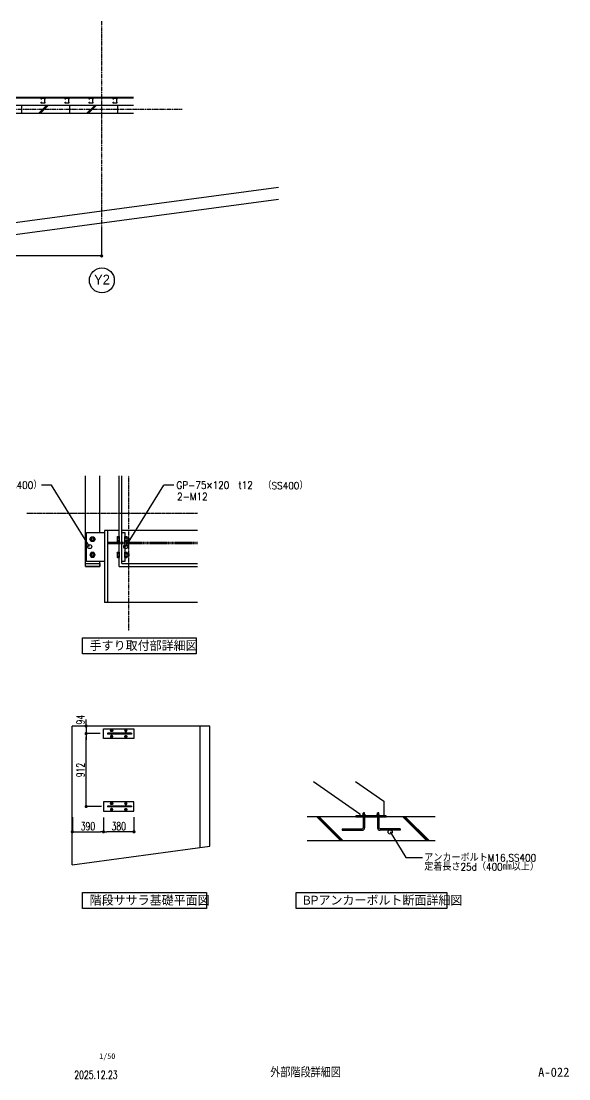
# Model space of a CAD drawing. Header units: millimetres. Extents: x 2110 to 66453, y 435 to 14260.
# Drawn here: x 13458 to 20299, y 435 to 13655 of the extents above; entities that cross this region are included whole.
import ezdxf
from ezdxf.enums import TextEntityAlignment as Align

# ---------------------------------------------------------------- set-up
doc = ezdxf.new("R2010")
doc.units = ezdxf.units.MM
doc.header["$LTSCALE"] = 0.2
doc.header["$PDMODE"] = 1
doc.linetypes.add('CENTER', pattern=[50.8, 31.75, -6.35, 6.35, -6.35])
doc.linetypes.add('HIDDEN', pattern=[0.375, 0.25, -0.125])
doc.layers.get('Defpoints').update_dxf_attribs({"color": 40})
for name, color, linetype in [('1_文字', 3, 'Continuous'), ('20_鋼材', 2, 'Continuous'), ('20_鋼材_手すり', 2, 'Continuous'), ('_0-2_0-B', 7, 'Continuous'), ('_0-5_1-4', 7, 'Continuous'), ('_0-6_0-4', 7, 'Continuous'), ('_1-4_0-2', 7, 'Continuous'), ('A_LGS', 8, 'Continuous'), ('A_タイトル枠', 7, 'Continuous'), ('A_中空セメント版', 2, 'Continuous'), ('A_寸法', 9, 'Continuous'), ('A_敷地境界線', 1, 'CENTER'), ('A_躯体', 7, 'Continuous'), ('枠内記述', 3, 'Continuous')]:
    doc.layers.add(name, color=color, linetype=linetype)
doc.layers.add('A_通芯', color=8, linetype='Continuous', plot=False)
doc.styles.add('Dim', font='simplex.shx', dxfattribs={"width": 0.7, "bigfont": 'extfont2.shx'})
doc.styles.add('HGP_____E', font='HGRGE.TTC', dxfattribs={"bigfont": 'HGPｺﾞｼｯｸE'})
doc.styles.get("Standard").update_dxf_attribs({"font": 'simplex.shx', "width": 0.8, "height": 700, "bigfont": 'extfont2.shx'})
doc.styles.add('Standard-A', font='romans.shx', dxfattribs={"bigfont": 'extfont2.shx'})
doc.styles.add('ゴシック', font='MS Gothic.ttf', dxfattribs={"height": 4})
doc.dimstyles.new('1-200', dxfattribs={"dimscale": 200, "dimtxt": 3, "dimasz": 1, "dimexe": 1, "dimexo": 1, "dimgap": 1, "dimtad": 1, "dimdec": 0, "dimtxsty": 'Dim', "dimblk": 'DOT', "dimcen": 2.5, "dimadec": 0, "dimazin": 0, "dimtfac": 1, "dimtdec": 0, "dimtix": 1, "dimtmove": 2, "dimatfit": 3, "dimldrblk": '引出線', "dimfxl": 1, "dimlwd": -1, "dimlwe": -1, "dimarcsym": 0})

# ---------------------------------------------------------------- blocks, each defined once
blk = doc.blocks.new('_Dot')
at = {"color": 0, "linetype": 'ByBlock', "lineweight": -2}
blk.add_line((-0.5, 0), (-1, 0), dxfattribs=at)
at = {"color": 0, "linetype": 'ByBlock', "const_width": 0.5}
blk.add_lwpolyline([(-0.25, 0, 1), (0.25, 0, 1)], format="xyb", close=True, dxfattribs=at)
blk = doc.blocks.new('*D20')
at = {"layer": 'A_寸法', "color": 0, "transparency": 16777216}
for p, q in [((3963, 11065), (3963, 10720)), ((14463, 11065), (14463, 10720)), ((14423, 10720), (4003, 10720))]:
    blk.add_line(p, q, dxfattribs=at)
at = {"layer": 'Defpoints', "color": 0, "transparency": 16777216}
for p in [(3963, 11065), (14463, 11065), (3963, 10720)]:
    blk.add_point(p, dxfattribs=at)
at = {"layer": 'A_寸法', "color": 0, "transparency": 16777216, "xscale": 40, "yscale": 40, "zscale": 40, "rotation": 180}
blk.add_blockref('_Dot', (3963, 10720), dxfattribs=at)
at = {"layer": 'A_寸法', "color": 0, "transparency": 16777216, "xscale": 40, "yscale": 40, "zscale": 40}
blk.add_blockref('_Dot', (14463, 10720), dxfattribs=at)
at = {"layer": 'A_寸法', "color": 0, "transparency": 16777216, "insert": (9213, 10790), "char_height": 100, "attachment_point": 5, "style": 'Dim'}
blk.add_mtext('10500', dxfattribs=at)
blk = doc.blocks.new('引出線')
at = {"color": 0, "linetype": 'ByBlock'}
for points in [[(0, 0), (-1.96, -0.4)], [(-1, 0), (0, 0)]]:
    blk.add_lwpolyline(points, dxfattribs=at)
blk = doc.blocks.new('*D54')
at = {"layer": 'A_寸法', "color": 0, "transparency": 16777216}
for p, q in [((14269, 4885), (14269, 4925)), ((14460, 4845), (14269, 4845)), ((14269, 4845), (14269, 4751)), ((14446, 4751), (14269, 4751)), ((14269, 4711), (14269, 4671))]:
    blk.add_line(p, q, dxfattribs=at)
at = {"layer": 'Defpoints', "color": 0, "transparency": 16777216}
for p in [(14460, 4845), (14269, 4751), (14446, 4751)]:
    blk.add_point(p, dxfattribs=at)
at = {"layer": 'A_寸法', "color": 0, "transparency": 16777216, "xscale": 40, "yscale": 40, "zscale": 40}
for p, rotation in [((14269, 4845), 270), ((14269, 4751), 90)]:
    blk.add_blockref('_Dot', p, dxfattribs=dict(at, rotation=rotation))
at = {"layer": 'A_寸法', "color": 0, "transparency": 16777216, "insert": (14199, 4924), "char_height": 100, "attachment_point": 5, "rotation": 90, "style": 'Dim'}
blk.add_mtext('94', dxfattribs=at)
blk = doc.blocks.new('*D55')
at = {"layer": 'A_寸法', "color": 0, "transparency": 16777216}
for p, q in [((14446, 4751), (14269, 4751)), ((14269, 3879), (14269, 4711)), ((14460, 3839), (14269, 3839))]:
    blk.add_line(p, q, dxfattribs=at)
at = {"layer": 'Defpoints', "color": 0, "transparency": 16777216}
for p in [(14269, 4751), (14446, 4751), (14460, 3839)]:
    blk.add_point(p, dxfattribs=at)
at = {"layer": 'A_寸法', "color": 0, "transparency": 16777216, "xscale": 40, "yscale": 40, "zscale": 40}
for p, rotation in [((14269, 4751), 90), ((14269, 3839), 270)]:
    blk.add_blockref('_Dot', p, dxfattribs=dict(at, rotation=rotation))
at = {"layer": 'A_寸法', "color": 0, "transparency": 16777216, "insert": (14199, 4295), "char_height": 100, "attachment_point": 5, "rotation": 90, "style": 'Dim'}
blk.add_mtext('912', dxfattribs=at)
blk = doc.blocks.new('*D56')
at = {"layer": 'A_寸法', "color": 0, "transparency": 16777216}
for p, q in [((14867, 3707), (14867, 3523)), ((14487, 3700), (14487, 3523)), ((14827, 3523), (14527, 3523))]:
    blk.add_line(p, q, dxfattribs=at)
at = {"layer": 'Defpoints', "color": 0, "transparency": 16777216}
for p in [(14867, 3707), (14487, 3700), (14487, 3523)]:
    blk.add_point(p, dxfattribs=at)
at = {"layer": 'A_寸法', "color": 0, "transparency": 16777216, "xscale": 40, "yscale": 40, "zscale": 40, "rotation": 180}
blk.add_blockref('_Dot', (14487, 3523), dxfattribs=at)
at = {"layer": 'A_寸法', "color": 0, "transparency": 16777216, "xscale": 40, "yscale": 40, "zscale": 40}
blk.add_blockref('_Dot', (14867, 3523), dxfattribs=at)
at = {"layer": 'A_寸法', "color": 0, "transparency": 16777216, "insert": (14677, 3593), "char_height": 100, "attachment_point": 5, "style": 'Dim'}
blk.add_mtext('380', dxfattribs=at)
blk = doc.blocks.new('*D57')
at = {"layer": 'A_寸法', "color": 0, "transparency": 16777216}
for p, q in [((14097, 3707), (14097, 3523)), ((14487, 3700), (14487, 3523)), ((14137, 3523), (14447, 3523))]:
    blk.add_line(p, q, dxfattribs=at)
at = {"layer": 'Defpoints', "color": 0, "transparency": 16777216}
for p in [(14097, 3707), (14487, 3700), (14487, 3523)]:
    blk.add_point(p, dxfattribs=at)
at = {"layer": 'A_寸法', "color": 0, "transparency": 16777216, "xscale": 40, "yscale": 40, "zscale": 40, "rotation": 180}
blk.add_blockref('_Dot', (14097, 3523), dxfattribs=at)
at = {"layer": 'A_寸法', "color": 0, "transparency": 16777216, "xscale": 40, "yscale": 40, "zscale": 40}
blk.add_blockref('_Dot', (14487, 3523), dxfattribs=at)
at = {"layer": 'A_寸法', "color": 0, "transparency": 16777216, "insert": (14292, 3593), "char_height": 100, "attachment_point": 5, "style": 'Dim'}
blk.add_mtext('390', dxfattribs=at)

msp = doc.modelspace()

# ---------------------------------------------------------------- linework, layer by layer
at = {"layer": '1_文字'}
for p, q in [((13835.2, 7855.9), (13712.2, 7855.9)), ((14313.2, 7087.6), (13835.2, 7855.9)), ((14763.9, 7087.6), (15241.9, 7855.9)), ((15364.9, 7855.9), (15241.9, 7855.9)), ((18066.9, 3520.7), (18264.7, 3202.8)), ((18264.7, 3202.8), (18471.4, 3202.8))]:
    msp.add_line(p, q, dxfattribs=at)
at = {"layer": '1_文字', "linetype": 'Continuous'}
for p, q in [((14225.1, 5947.3), (15645.7, 5947.3)), ((14225.1, 5747.1), (14225.1, 5947.3)), ((14225.1, 5947.3), (15645.7, 5947.3)), ((14225.1, 5747.1), (14225.1, 5947.3)), ((15645.7, 5947.3), (15645.7, 5747.1)), ((15645.7, 5947.3), (15645.7, 5747.1)), ((15645.7, 5747.1), (14225.1, 5747.1)), ((15645.7, 5747.1), (14225.1, 5747.1)), ((14225.1, 2764.6), (15773.1, 2764.6)), ((14225.1, 2564.5), (14225.1, 2764.6)), ((14225.1, 2764.6), (15773.1, 2764.6)), ((14225.1, 2564.5), (14225.1, 2764.6)), ((15773.1, 2764.6), (15773.1, 2564.5)), ((15773.1, 2764.6), (15773.1, 2564.5)), ((16891.4, 2764.6), (18773.9, 2764.6)), ((16891.4, 2564.5), (16891.4, 2764.6)), ((16891.4, 2764.6), (18773.9, 2764.6)), ((16891.4, 2564.5), (16891.4, 2764.6)), ((18773.9, 2764.6), (18773.9, 2564.5)), ((18773.9, 2764.6), (18773.9, 2564.5)), ((15773.1, 2564.5), (14225.1, 2564.5)), ((15773.1, 2564.5), (14225.1, 2564.5)), ((18773.9, 2564.5), (16891.4, 2564.5)), ((18773.9, 2564.5), (16891.4, 2564.5))]:
    msp.add_line(p, q, dxfattribs=at)
at = {"layer": '1_文字'}
for centre in [(14313.2, 7087.6), (14763.9, 7087.6), (18066.9, 3520.7)]:
    msp.add_circle(centre, 25.5, dxfattribs=at)
at = {"layer": '20_鋼材'}
for p, q in [((14317.5, 7180.9), (14333.9, 7209.4)), ((14333.9, 7152.4), (14317.5, 7180.9)), ((14333.9, 7209.4), (14366.8, 7209.4)), ((14366.8, 7152.4), (14333.9, 7152.4)), ((14366.8, 7209.4), (14383.3, 7180.9)), ((14383.3, 7180.9), (14366.8, 7152.4)), ((14656.4, 7207.9), (14659.8, 7213.8)), ((14656.4, 7207.9), (14656.4, 7153.9)), ((14656.4, 7153.9), (14659.8, 7148)), ((14659.8, 7213.8), (14680.4, 7213.8)), ((14659.8, 7197.4), (14680.4, 7197.4)), ((14659.8, 7164.5), (14680.4, 7164.5)), ((14659.8, 7148), (14680.4, 7148)), ((14680.4, 7213.8), (14680.4, 7148)), ((14752.4, 7148), (14752.4, 7213.8)), ((14752.4, 7213.8), (14779, 7213.8)), ((14752.4, 7197.4), (14779, 7197.4)), ((14752.4, 7164.5), (14779, 7164.5)), ((14752.4, 7148), (14779, 7148)), ((14779, 7213.8), (14782.4, 7207.9)), ((14779, 7148), (14782.4, 7153.9)), ((14782.4, 7153.9), (14782.4, 7207.9)), ((14782.4, 7198.9), (14798.8, 7198.9)), ((14782.4, 7195.9), (14801.8, 7195.9)), ((14782.4, 7165.9), (14801.8, 7165.9)), ((14782.4, 7162.9), (14798.8, 7162.9)), ((14798.8, 7198.9), (14798.8, 7162.9)), ((14798.8, 7198.9), (14804.8, 7192.9)), ((14798.8, 7162.9), (14804.8, 7168.9)), ((14804.8, 7192.9), (14804.8, 7168.9)), ((14333.9, 7012), (14317.5, 6983.5)), ((14366.8, 7012), (14333.9, 7012)), ((14383.3, 6983.5), (14366.8, 7012)), ((14656.4, 7010.5), (14659.8, 7016.4)), ((14656.4, 7010.5), (14656.4, 6956.5)), ((14659.8, 7016.4), (14680.4, 7016.4)), ((14680.4, 7016.4), (14680.4, 6950.6)), ((14752.4, 6950.6), (14752.4, 7016.4)), ((14752.4, 7016.4), (14779, 7016.4)), ((14779, 7016.4), (14782.4, 7010.5)), ((14782.4, 6956.5), (14782.4, 7010.5)), ((14317.5, 6983.5), (14333.9, 6955)), ((14333.9, 6955), (14366.8, 6955)), ((14366.8, 6955), (14383.3, 6983.5)), ((14656.4, 6956.5), (14659.8, 6950.6)), ((14659.8, 6999.9), (14680.4, 6999.9)), ((14659.8, 6967), (14680.4, 6967)), ((14659.8, 6950.6), (14680.4, 6950.6)), ((14752.4, 6999.9), (14779, 6999.9)), ((14752.4, 6967), (14779, 6967)), ((14752.4, 6950.6), (14779, 6950.6)), ((14779, 6950.6), (14782.4, 6956.5)), ((14782.4, 7001.5), (14798.8, 7001.5)), ((14782.4, 6998.5), (14801.8, 6998.5)), ((14782.4, 6968.5), (14801.8, 6968.5)), ((14782.4, 6965.5), (14798.8, 6965.5)), ((14798.8, 7001.5), (14798.8, 6965.5)), ((14798.8, 7001.5), (14804.8, 6995.5)), ((14798.8, 6965.5), (14804.8, 6971.5)), ((14804.8, 6995.5), (14804.8, 6971.5)), ((14573.7, 4788.2), (14580.6, 4800.2)), ((14580.6, 4776.2), (14573.7, 4788.2)), ((14580.6, 4800.2), (14594.5, 4800.2)), ((14594.5, 4776.2), (14580.6, 4776.2)), ((14594.5, 4800.2), (14601.4, 4788.2)), ((14601.4, 4788.2), (14594.5, 4776.2)), ((14758.7, 4800.2), (14751.8, 4788.2)), ((14751.8, 4788.2), (14758.7, 4776.2)), ((14772.6, 4800.2), (14758.7, 4800.2)), ((14758.7, 4776.2), (14772.6, 4776.2)), ((14779.5, 4788.2), (14772.6, 4800.2)), ((14772.6, 4776.2), (14779.5, 4788.2)), ((14580.6, 4725.8), (14573.7, 4713.8)), ((14573.7, 4713.8), (14580.6, 4701.8)), ((14594.5, 4725.8), (14580.6, 4725.8)), ((14580.6, 4701.8), (14594.5, 4701.8)), ((14601.4, 4713.8), (14594.5, 4725.8)), ((14594.5, 4701.8), (14601.4, 4713.8)), ((14751.8, 4713.8), (14758.7, 4725.8)), ((14758.7, 4701.8), (14751.8, 4713.8)), ((14758.7, 4725.8), (14772.6, 4725.8)), ((14772.6, 4701.8), (14758.7, 4701.8)), ((14772.6, 4725.8), (14779.5, 4713.8)), ((14779.5, 4713.8), (14772.6, 4701.8)), ((14573.7, 3876.2), (14580.6, 3888.2)), ((14580.6, 3864.2), (14573.7, 3876.2)), ((14580.6, 3888.2), (14594.5, 3888.2)), ((14594.5, 3864.2), (14580.6, 3864.2)), ((14594.5, 3888.2), (14601.4, 3876.2)), ((14601.4, 3876.2), (14594.5, 3864.2)), ((14758.7, 3888.2), (14751.8, 3876.2)), ((14751.8, 3876.2), (14758.7, 3864.2)), ((14772.6, 3888.2), (14758.7, 3888.2)), ((14758.7, 3864.2), (14772.6, 3864.2)), ((14779.5, 3876.2), (14772.6, 3888.2)), ((14772.6, 3864.2), (14779.5, 3876.2)), ((17988.8, 3904.4), (17988.8, 3724.6)), ((14580.6, 3813.8), (14573.7, 3801.8)), ((14573.7, 3801.8), (14580.6, 3789.8)), ((14594.5, 3813.8), (14580.6, 3813.8)), ((14580.6, 3789.8), (14594.5, 3789.8)), ((14601.4, 3801.8), (14594.5, 3813.8)), ((14594.5, 3789.8), (14601.4, 3801.8)), ((14751.8, 3801.8), (14758.7, 3813.8)), ((14758.7, 3789.8), (14751.8, 3801.8)), ((14758.7, 3813.8), (14772.6, 3813.8)), ((14772.6, 3789.8), (14758.7, 3789.8)), ((14772.6, 3813.8), (14779.5, 3801.8)), ((14779.5, 3801.8), (14772.6, 3789.8)), ((17688.8, 3747.9), (17688.8, 3724.6)), ((17726, 3736.3), (17728.3, 3737.6)), ((17726, 3724.6), (17726, 3736.3)), ((17753.7, 3724.6), (17726, 3724.6)), ((17751.3, 3737.6), (17728.3, 3737.6)), ((17731.8, 3757), (17733.8, 3759)), ((17747.8, 3757), (17731.8, 3757)), ((17731.8, 3737.6), (17731.8, 3757)), ((17731.8, 3708.6), (17731.8, 3574.6)), ((17732.9, 3724.6), (17732.9, 3736.3)), ((17733, 3737.6), (17733, 3758.2)), ((17745.8, 3759), (17733.8, 3759)), ((17747.8, 3757), (17745.8, 3759)), ((17746.6, 3737.6), (17746.6, 3758.2)), ((17746.7, 3724.6), (17746.7, 3736.3)), ((17747.8, 3737.6), (17747.8, 3757)), ((17747.8, 3708.6), (17747.8, 3574.6)), ((17753.7, 3736.3), (17751.3, 3737.6)), ((17753.7, 3724.6), (17753.7, 3736.3)), ((17904, 3736.3), (17906.4, 3737.6)), ((17904, 3724.6), (17904, 3736.3)), ((17931.7, 3724.6), (17904, 3724.6)), ((17929.4, 3737.6), (17906.4, 3737.6)), ((17909.9, 3757), (17911.9, 3759)), ((17925.9, 3757), (17909.9, 3757)), ((17909.9, 3737.6), (17909.9, 3757)), ((17909.9, 3708.6), (17909.9, 3574.6)), ((17911, 3724.6), (17911, 3736.3)), ((17911.1, 3737.6), (17911.1, 3758.2)), ((17923.9, 3759), (17911.9, 3759)), ((17925.9, 3757), (17923.9, 3759)), ((17924.7, 3737.6), (17924.7, 3758.2)), ((17924.8, 3724.6), (17924.8, 3736.3)), ((17925.9, 3737.6), (17925.9, 3757)), ((17925.9, 3708.6), (17925.9, 3574.6)), ((17931.7, 3736.3), (17929.4, 3737.6)), ((17931.7, 3724.6), (17931.7, 3736.3)), ((17465.8, 3558.6), (17715.8, 3558.6)), ((17465.8, 3558.6), (17465.8, 3542.6)), ((17465.8, 3542.6), (17715.8, 3542.6)), ((18191.9, 3558.6), (17941.9, 3558.6)), ((18191.9, 3542.6), (17941.9, 3542.6)), ((18191.9, 3558.6), (18191.9, 3542.6))]:
    msp.add_line(p, q, dxfattribs=at)
at = {"layer": '20_鋼材', "color": 8, "linetype": 'HIDDEN', "ltscale": 6}
for p, q in [((15658.7, 7139.2), (14536.4, 7139.2)), ((15658.7, 7121.2), (14536.4, 7121.2))]:
    msp.add_line(p, q, dxfattribs=at)
at = {"layer": '20_鋼材'}
for points in [[(14275.4, 7262.2), (14500.4, 7262.2), (14500.4, 6902.2), (14275.4, 6902.2)], [(14716.4, 7262.2), (14752.4, 7262.2), (14752.4, 6902.2), (14716.4, 6902.2)], [(14486.6, 4691), (14486.6, 4811), (14866.6, 4811), (14866.6, 4691)], [(14486.6, 3779), (14866.6, 3779), (14866.6, 3899), (14486.6, 3899)], [(17638.8, 3708.6), (18018.8, 3708.6), (18018.8, 3724.6), (17638.8, 3724.6)]]:
    msp.add_lwpolyline(points, close=True, dxfattribs=at)
for centre, radius in [((14350.4, 7180.9), 27), ((14350.4, 7180.9), 18), ((14350.3, 7180.9), 15.2), ((14350.4, 6983.5), 27), ((14350.4, 6983.5), 18), ((14350.3, 6983.5), 15.2), ((14587.6, 4788.2), 11.5), ((14587.6, 4788.2), 8), ((14587.6, 4788.2), 6.92), ((14765.6, 4788.2), 11.5), ((14765.6, 4788.2), 8), ((14765.6, 4788.2), 6.92), ((14587.6, 4713.8), 11.5), ((14587.6, 4713.8), 8), ((14587.6, 4713.8), 6.92), ((14765.6, 4713.8), 11.5), ((14765.6, 4713.8), 8), ((14765.6, 4713.8), 6.92), ((14587.6, 3876.2), 11.5), ((14587.6, 3876.2), 8), ((14587.6, 3876.2), 6.92), ((14765.6, 3876.2), 11.5), ((14765.6, 3876.2), 8), ((14765.6, 3876.2), 6.92), ((14587.6, 3801.8), 11.5), ((14587.6, 3801.8), 8), ((14587.6, 3801.8), 6.92), ((14765.6, 3801.8), 11.5), ((14765.6, 3801.8), 8), ((14765.6, 3801.8), 6.92)]:
    msp.add_circle(centre, radius, dxfattribs=at)
for centre, radius, start, end in [((14671.8, 7205.6), 14.6, 145.61575, 214.38425), ((14711.7, 7180.9), 54.5, 162.41205, 197.58795), ((14671.8, 7156.2), 14.6, 145.61575, 214.38425), ((14766.9, 7205.6), 14.6, 325.61587, 34.38413), ((14727, 7180.9), 54.5, 342.41211, 17.58789), ((14766.9, 7156.2), 14.6, 325.61587, 34.38413), ((14671.8, 7008.2), 14.6, 145.61575, 214.38425), ((14766.9, 7008.2), 14.6, 325.61587, 34.38413), ((14711.7, 6983.5), 54.5, 162.41205, 197.58795), ((14671.8, 6958.8), 14.6, 145.61575, 214.38425), ((14727, 6983.5), 54.5, 342.41211, 17.58789), ((14766.9, 6958.8), 14.6, 325.61587, 34.38413), ((17729.4, 3731.2), 6.13, 55.61587, 124.38413), ((17739.8, 3714.4), 22.9, 72.41211, 107.58789), ((17750.2, 3731.2), 6.13, 55.61587, 124.38413), ((17907.5, 3731.2), 6.13, 55.61587, 124.38413), ((17917.9, 3714.4), 22.9, 72.41211, 107.58789), ((17928.3, 3731.2), 6.13, 55.61587, 124.38413), ((17715.8, 3574.6), 16, 270, 0), ((17715.8, 3574.6), 32, 270, 0), ((17941.9, 3574.6), 32, 180, 270), ((17941.9, 3574.6), 16, 180, 270)]:
    msp.add_arc(centre, radius, start, end, dxfattribs=at)
at = {"layer": '20_鋼材_手すり', "linetype": 'Continuous'}
for p, q in [((14260.4, 6839.2), (14260.4, 7971.2)), ((14440.4, 7260.8), (14440.4, 7971.2)), ((14680.4, 6839.2), (14680.4, 7971.2)), ((14716.4, 6875.2), (14716.4, 7971.2)), ((14440.4, 6839.2), (14440.4, 6900.8)), ((14716.4, 6875.2), (15658.7, 6875.2)), ((14260.4, 6839.2), (14440.4, 6839.2)), ((14680.4, 6839.2), (15658.7, 6839.2))]:
    msp.add_line(p, q, dxfattribs=at)
msp.add_lwpolyline([(14260.4, 6875.2), (14440.4, 6875.2), (14440.4, 6839.2), (14260.4, 6839.2)], close=True, dxfattribs=at)
at = {"layer": '_0-2_0-B', "color": 2, "linetype": 'Continuous'}
for p, q in [((14680.4, 7289.2), (14500.4, 7289.2)), ((14500.4, 7289.2), (14500.4, 6389.2)), ((14536.4, 7289.2), (14536.4, 6389.2)), ((15658.7, 7289.2), (14716.4, 7289.2)), ((15658.7, 6389.2), (14500.4, 6389.2)), ((14536.6, 4757), (14536.6, 4745)), ((14836.6, 4757), (14536.6, 4757)), ((14836.6, 4745), (14536.6, 4745)), ((14836.6, 4757), (14836.6, 4745)), ((14536.6, 3845), (14536.6, 3833)), ((14836.6, 3845), (14536.6, 3845)), ((14836.6, 3845), (14836.6, 3833)), ((14836.6, 3833), (14536.6, 3833))]:
    msp.add_line(p, q, dxfattribs=at)
at = {"layer": '_0-5_1-4', "color": 2, "linetype": 'Continuous'}
msp.add_line((14860, 12692.6), (5303.2, 12692.6), dxfattribs=at)
at = {"layer": '_0-6_0-4', "color": 2, "linetype": 'Continuous'}
msp.add_line((5303.2, 12705.1), (14859.9, 12705.1), dxfattribs=at)
at = {"layer": '_1-4_0-2', "color": 2, "linetype": 'Continuous'}
for p, q in [((17109.9, 4151.8), (17688.8, 3747.9)), ((17634.2, 4151.8), (17988.8, 3904.4))]:
    msp.add_line(p, q, dxfattribs=at)
at = {"layer": 'A_LGS', "linetype": 'Continuous'}
for p, q in [((13707.3, 12677.6), (13707.3, 12692.6)), ((13707.3, 12692.6), (13752.3, 12692.6)), ((13752.3, 12692.6), (13752.3, 12677.6)), ((14007.3, 12677.6), (14007.3, 12692.6)), ((14007.3, 12692.6), (14052.3, 12692.6)), ((14052.3, 12692.6), (14052.3, 12677.6)), ((14307.3, 12677.6), (14307.3, 12692.6)), ((14307.3, 12692.6), (14352.3, 12692.6)), ((14352.3, 12692.6), (14352.3, 12677.6)), ((14607.3, 12677.6), (14607.3, 12692.6)), ((14607.3, 12692.6), (14652.3, 12692.6)), ((14652.3, 12692.6), (14652.3, 12677.6)), ((13717.3, 12677.6), (13707.3, 12677.6)), ((13707.3, 12627.6), (13707.3, 12642.6)), ((13707.3, 12642.6), (13717.3, 12642.6)), ((13752.3, 12627.6), (13707.3, 12627.6)), ((13752.3, 12677.6), (13747.3, 12674.6)), ((13747.3, 12674.6), (13747.3, 12645.6)), ((13747.3, 12645.6), (13752.3, 12642.6)), ((13752.3, 12642.6), (13752.3, 12627.6)), ((14017.3, 12677.6), (14007.3, 12677.6)), ((14007.3, 12627.6), (14007.3, 12642.6)), ((14007.3, 12642.6), (14017.3, 12642.6)), ((14052.3, 12627.6), (14007.3, 12627.6)), ((14052.3, 12677.6), (14047.3, 12674.6)), ((14047.3, 12674.6), (14047.3, 12645.6)), ((14047.3, 12645.6), (14052.3, 12642.6)), ((14052.3, 12642.6), (14052.3, 12627.6)), ((14317.3, 12677.6), (14307.3, 12677.6)), ((14307.3, 12627.6), (14307.3, 12642.6)), ((14307.3, 12642.6), (14317.3, 12642.6)), ((14352.3, 12627.6), (14307.3, 12627.6)), ((14352.3, 12677.6), (14347.3, 12674.6)), ((14347.3, 12674.6), (14347.3, 12645.6)), ((14347.3, 12645.6), (14352.3, 12642.6)), ((14352.3, 12642.6), (14352.3, 12627.6)), ((14617.3, 12677.6), (14607.3, 12677.6)), ((14607.3, 12627.6), (14607.3, 12642.6)), ((14607.3, 12642.6), (14617.3, 12642.6)), ((14652.3, 12627.6), (14607.3, 12627.6)), ((14652.3, 12677.6), (14647.3, 12674.6)), ((14647.3, 12674.6), (14647.3, 12645.6)), ((14647.3, 12645.6), (14652.3, 12642.6)), ((14652.3, 12642.6), (14652.3, 12627.6))]:
    msp.add_line(p, q, dxfattribs=at)
at = {"layer": 'A_中空セメント版', "linetype": 'Continuous'}
for p, q in [((5331.2, 12605.1), (14859.9, 12605.1)), ((13463.2, 12605.1), (13463.2, 12505.1)), ((14063.2, 12605.1), (14063.2, 12505.1)), ((14663.2, 12605.1), (14663.2, 12505.1)), ((5331.2, 12505.1), (14859.9, 12505.1))]:
    msp.add_line(p, q, dxfattribs=at)
at = {"layer": 'A_中空セメント版', "color": 8, "linetype": 'Continuous'}
for p, q in [((13780.2, 12605.1), (13680.2, 12505.1)), ((13799, 12605.1), (13699, 12505.1)), ((14380.2, 12605.1), (14280.2, 12505.1)), ((14399, 12605.1), (14299, 12505.1))]:
    msp.add_line(p, q, dxfattribs=at)
at = {"layer": 'A_寸法', "linetype": 'CENTER', "ltscale": 0.1}
msp.add_line((15658.7, 7499.2), (13529.6, 7499.2), dxfattribs=at)
at = {"layer": 'A_寸法', "linetype": 'Continuous'}
msp.add_circle((14465.9, 10414.7), 155.7, dxfattribs=at)
at = {"layer": 'A_敷地境界線', "color": 8, "linetype": 'Continuous', "ltscale": 0.3}
msp.add_line((16673.3, 11426), (2129.9, 9476.7), dxfattribs=at)
at = {"layer": 'A_躯体', "color": 8}
for p, q in [((16673.3, 11577.4), (2109.9, 9625.3)), ((17151.8, 3708.6), (17451.8, 3408.6)), ((17166.8, 3708.6), (17466.8, 3408.6)), ((17181.9, 3708.6), (17481.9, 3408.6)), ((18226.6, 3708.6), (18526.6, 3408.6)), ((18241.7, 3708.6), (18541.7, 3408.6)), ((18256.7, 3708.6), (18556.7, 3408.6))]:
    msp.add_line(p, q, dxfattribs=at)
at = {"layer": 'A_躯体'}
for p, q in [((14096.6, 3109), (14096.6, 4845.1)), ((15815.6, 4845.1), (14096.6, 4845.1)), ((15695.6, 3327.6), (15695.6, 4845.1)), ((15815.6, 3343.7), (15815.6, 4845.1)), ((18628.8, 3708.6), (17028.8, 3708.6)), ((14096.6, 3109), (15815.6, 3343.7)), ((18628.8, 3408.6), (17028.8, 3408.6))]:
    msp.add_line(p, q, dxfattribs=at)
at = {"layer": 'A_通芯', "linetype": 'CENTER', "ltscale": 0.2}
for p, q in [((14463.4, 13654.6), (14463.4, 11048.6)), ((2675.1, 12555.1), (15469.9, 12555.1)), ((14800.4, 7971.2), (14800.4, 6036.7))]:
    msp.add_line(p, q, dxfattribs=at)

# ---------------------------------------------------------------- texts
at = {"layer": '1_文字', "style": 'Standard-A', "width": 0.9}
for s, p in [('（SS400）', (13148.8, 7810.2)), ('GP-75×120\u3000t12', (15398.1, 7810.4)), ('（SS400）', (16472.8, 7803.4)), ('2-M12', (15405.4, 7668.1)), ('アンカーボルトM16,SS400', (18492.9, 3153.4)), ('定着長さ25d（400㎜以上）', (18492.9, 3039.5))]:
    msp.add_text(s, height=90, dxfattribs=at).set_placement(p)
at = {"layer": '1_文字', "style": 'HGP_____E'}
for s, height, p in [('手すり取付部詳細図', 109.88, (14313.5, 5795.8)), ('階段ササラ基礎平面図', 109.88, (14313.5, 2613.2)), ('BPアンカーボルト断面詳細図', 109.876, (16979.8, 2613.2))]:
    msp.add_text(s, height=height, dxfattribs=at).set_placement(p)
at = {"layer": 'A_タイトル枠', "color": 3, "width": 0.9}
msp.add_text('外部階段詳細図', height=127.5, dxfattribs=at).set_placement((17010.8, 517.8), align=Align.MIDDLE_CENTER)
at = {"layer": 'A_寸法', "linetype": 'Continuous', "style": 'HGP_____E'}
msp.add_text('Y2', height=123.61, dxfattribs=at).set_placement((14368.8, 10363.1))
at = {"layer": '枠内記述', "linetype": 'ByBlock', "lineweight": -2, "style": 'ゴシック'}
msp.add_text('1/50', height=70, dxfattribs=at).set_placement((14434, 684))
at = {"layer": '枠内記述', "width": 0.7}
msp.add_text('2025.12.23', height=100, dxfattribs=at).set_placement((14391.9, 485.4), align=Align.MIDDLE_CENTER)
at = {"layer": '枠内記述', "style": 'ゴシック'}
msp.add_text('A-022', height=115, dxfattribs=at).set_placement((19915.7, 461))

# ---------------------------------------------------------------- dimensions: what is measured, and where the dimension line sits
at = {"layer": 'A_寸法'}
for base, p1, p2, picture, middle in [((3963.2, 10719.5), (14463.2, 11064.5), (3963.2, 11064.5), '*D20', (9213.2, 10789.5)), ((14486.6, 3523.2), (14866.6, 3707.2), (14486.6, 3700.4), '*D56', (14676.6, 3593.2))]:
    dim = msp.add_linear_dim(base=base, p1=p1, p2=p2, dimstyle='1-200', override={"dimtxt": 0.5, "dimasz": 0.2, "dimexe": 0, "dimexo": 0, "dimgap": 0.1}, dxfattribs=at)
    dim.commit()
    dim.dimension.update_dxf_attribs({"geometry": picture, "text_midpoint": middle})
dim = msp.add_linear_dim(base=(14268.8, 4751), p1=(14459.6, 4845.1), p2=(14446, 4751), angle=90, dimstyle='1-200', override={"dimtxt": 0.5, "dimasz": 0.2, "dimexe": 0, "dimexo": 0, "dimgap": 0.1}, dxfattribs=at)
dim.commit()
dim.dimension.update_dxf_attribs({"geometry": '*D54', "text_midpoint": (14198.8, 4923.7), "dimtype": 160})
for base, p1, p2, angle, picture, middle in [((14268.8, 4751), (14459.6, 3839), (14446, 4751), 270, '*D55', (14198.8, 4295)), ((14486.6, 3523.2), (14096.6, 3707.2), (14486.6, 3700.4), 180, '*D57', (14291.6, 3593.2))]:
    dim = msp.add_linear_dim(base=base, p1=p1, p2=p2, angle=angle, dimstyle='1-200', override={"dimtxt": 0.5, "dimasz": 0.2, "dimexe": 0, "dimexo": 0, "dimgap": 0.1}, dxfattribs=at)
    dim.commit()
    dim.dimension.update_dxf_attribs({"geometry": picture, "text_midpoint": middle})

doc.saveas('drawing.dxf')
